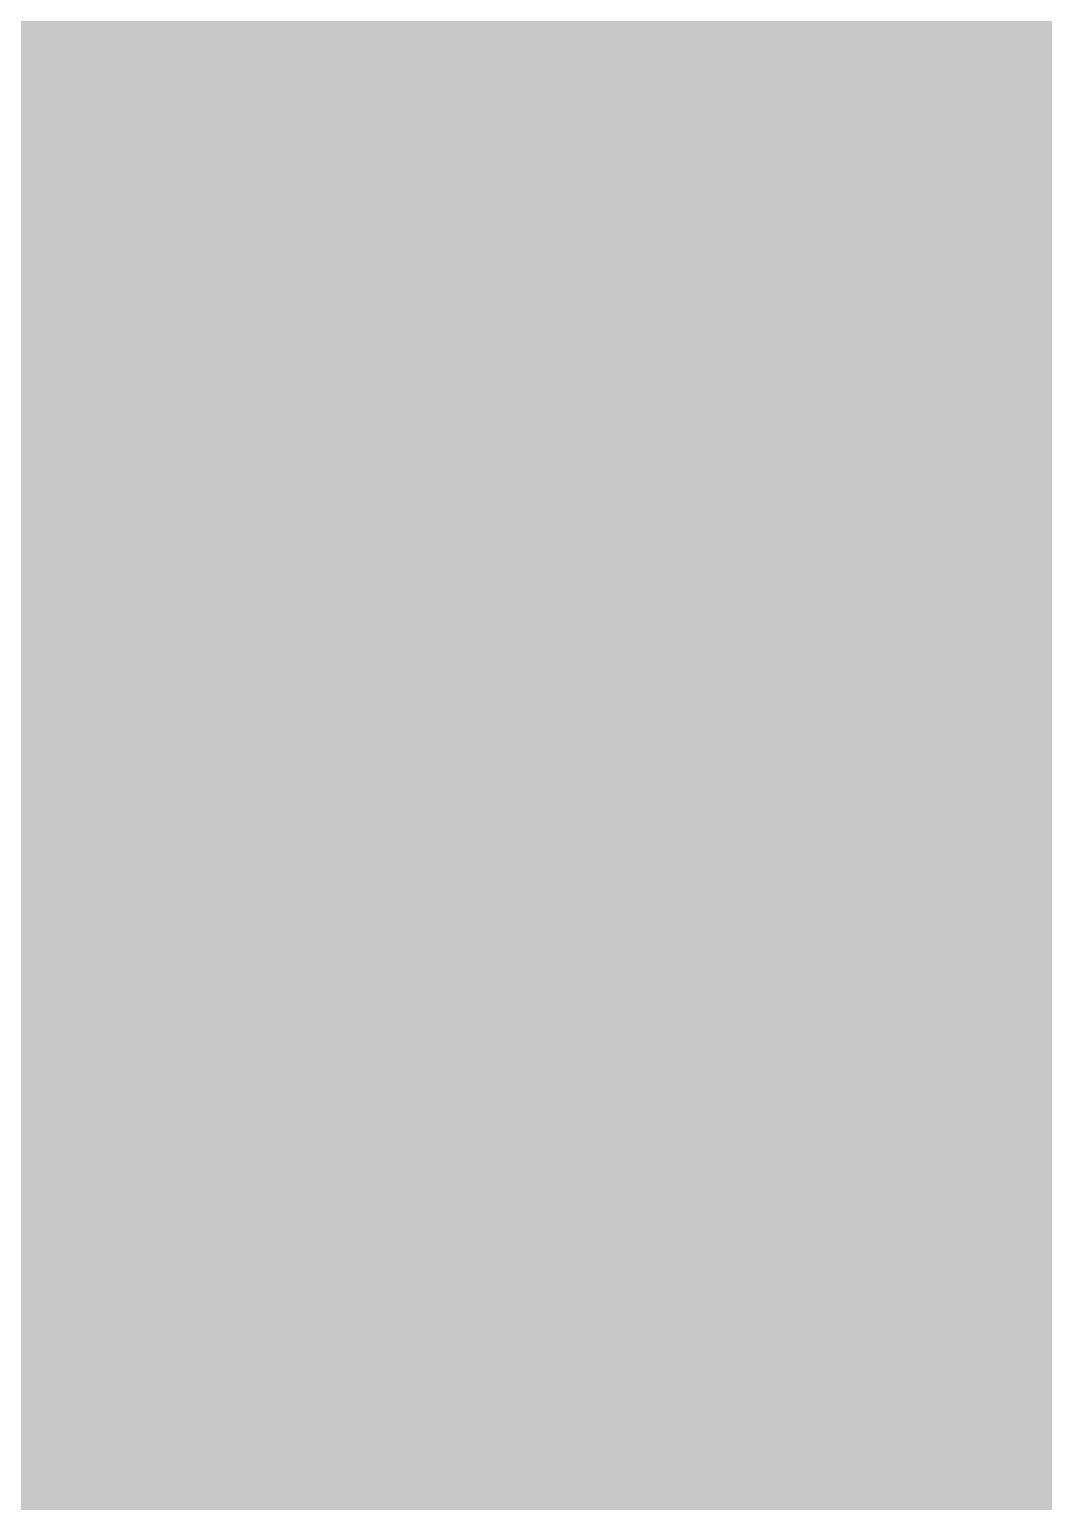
# Model space of a CAD drawing. Header units: millimetres. Extents: x 2043 to 2402, y 736 to 931.
# Drawn here: x 2209.307 to 2212.187, y 803.379 to 807.558 of the extents above; entities that cross this region are included whole.
import ezdxf

# ---------------------------------------------------------------- set-up
doc = ezdxf.new("R2010")
doc.units = ezdxf.units.MM
for name, color, linetype in [('BottomSolder', 6, 'Continuous'), ('TopOverlay', 2, 'Continuous'), ('TopSolder', 216, 'Continuous')]:
    doc.layers.add(name, color=color, linetype=linetype)

# ---------------------------------------------------------------- blocks, each defined once
blk = doc.blocks.new('RJ45_LED_8')
at = {"layer": 'BottomSolder', "const_width": 1.7032}
blk.add_lwpolyline([(7.375, 2.06), (8.375, 2.06)], dxfattribs=at)
at = {"layer": 'BottomSolder'}
for points, const_width in [([(6.9492, 2.06, 1), (7.8008, 2.06, 1)], 0.8516), ([(4.8392, -1.79, 1), (6.5908, -1.79, 1)], 1.7516)]:
    blk.add_lwpolyline(points, format="xyb", close=True, dxfattribs=dict(at, const_width=const_width))
at = {"layer": 'TopOverlay', "const_width": 0.15}
for points in [[(6, 3.0992), (-6, 3.0992)], [(6, -4.395), (6, 3.0992)]]:
    blk.add_lwpolyline(points, dxfattribs=at)
at = {"layer": 'TopOverlay', "const_width": 0.075}
blk.add_lwpolyline([(5.9625, 3.0992, 1), (6.0375, 3.0992, 1)], format="xyb", close=True, dxfattribs=at)
blk.add_lwpolyline([(5.9625, 3.0992, 1), (6.0375, 3.0992, 1)], format="xyb", close=True, dxfattribs=at)
at = {"layer": 'TopSolder', "const_width": 1.7032}
blk.add_lwpolyline([(7.375, 2.06), (8.375, 2.06)], dxfattribs=at)
at = {"layer": 'TopSolder'}
for points, const_width in [([(6.9492, 2.06, 1), (7.8008, 2.06, 1)], 0.8516), ([(4.8392, -1.79, 1), (6.5908, -1.79, 1)], 1.7516)]:
    blk.add_lwpolyline(points, format="xyb", close=True, dxfattribs=dict(at, const_width=const_width))

msp = doc.modelspace()

# ---------------------------------------------------------------- linework, layer by layer
at = {"color": 7, "const_width": 0.1276}
for points in [[(2211.8152, 807.1025), (2198.8152, 807.1025)], [(2211.8152, 807.1025), (2198.8152, 807.1025)], [(2211.8152, 804.5025), (2211.8152, 807.1025)], [(2211.8152, 804.5025), (2211.8152, 807.1025)], [(2211.7152, 807.0025), (2198.9152, 807.0025)], [(2211.7152, 807.0025), (2198.9152, 807.0025)], [(2211.7152, 799.8025), (2211.7152, 807.0025)], [(2211.7152, 799.8025), (2211.7152, 807.0025)], [(2211.8152, 804.5025), (2211.4152, 804.5025)], [(2211.4152, 802.3025), (2211.4152, 804.5025)], [(2211.8152, 804.5025), (2211.4152, 804.5025)], [(2211.4152, 802.3025), (2211.4152, 804.5025)]]:
    msp.add_lwpolyline(points, dxfattribs=at)
at = {"color": 7, "const_width": 0.0638}
for points in [[(2211.8152, 807.0706, 1), (2211.8152, 807.1344, 1)], [(2211.8152, 807.0706, 1), (2211.8152, 807.1344, 1)], [(2211.8152, 807.0706, 1), (2211.8152, 807.1344, 1)], [(2211.8152, 807.0706, 1), (2211.8152, 807.1344, 1)], [(2211.7152, 806.9706, 1), (2211.7152, 807.0344, 1)], [(2211.7152, 806.9706, 1), (2211.7152, 807.0344, 1)], [(2211.7152, 806.9706, 1), (2211.7152, 807.0344, 1)], [(2211.7152, 806.9706, 1), (2211.7152, 807.0344, 1)], [(2211.4152, 804.4706, 1), (2211.4152, 804.5344, 1)], [(2211.4152, 804.4706, 1), (2211.4152, 804.5344, 1)], [(2211.4152, 804.4706, 1), (2211.4152, 804.5344, 1)], [(2211.4152, 804.4706, 1), (2211.4152, 804.5344, 1)], [(2211.8152, 804.4706, 1), (2211.8152, 804.5344, 1)], [(2211.8152, 804.4706, 1), (2211.8152, 804.5344, 1)], [(2211.8152, 804.4706, 1), (2211.8152, 804.5344, 1)], [(2211.8152, 804.4706, 1), (2211.8152, 804.5344, 1)]]:
    msp.add_lwpolyline(points, format="xyb", close=True, dxfattribs=at)
at = {"color": 7}
msp.add_solid([(2257.0831, 795.5835), (2257.0831, 811.8395), (2197.1391, 795.5835), (2197.1391, 811.8395)], dxfattribs=at)

# ---------------------------------------------------------------- block references
msp.add_blockref('RJ45_LED_8', (2205.3941, 804.1941), dxfattribs=at)

doc.saveas('drawing.dxf')
